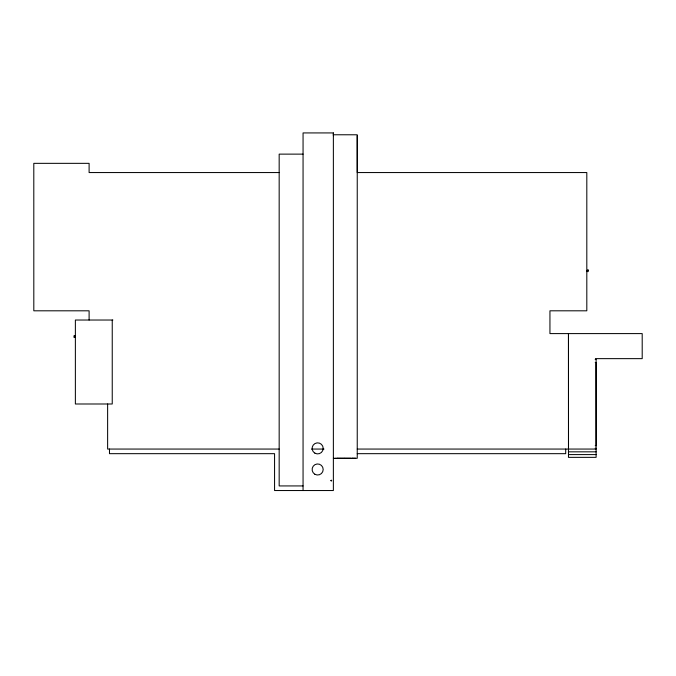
<?xml version="1.0" encoding="UTF-8"?>
<svg xmlns="http://www.w3.org/2000/svg" width="676" height="676" viewBox="0 0 676 676"><rect width="100%" height="100%" fill="white"/><g stroke="black" fill="none" stroke-linecap="round" stroke-linejoin="round"><path stroke-width="1.01" d="M333.369 135.707L333.369 132.927L303.059 132.927L303.059 490.539M333.369 458.277L357.241 458.277L357.241 134.786L333.369 134.769M595.877 359.531L595.548 358.745L595.226 359.531M595.226 448.196L595.548 448.982L595.877 448.196M595.226 445.712L595.877 445.712M357.215 135.69L357.241 172.557L586.81 172.557L586.81 310.808L549.943 310.808L549.943 333.598L642.2 333.598L642.2 358.643L596.114 358.643L596.114 457.356L568.465 457.356L568.465 333.598L568.516 449.058M303.059 154.128L279.171 154.128L279.171 485.934L303.059 485.934M279.171 172.557L89.105 172.557L89.105 163.339L33.8 163.339L33.817 310.808L89.105 310.808L89.105 320.027M586.81 270.493L587.495 270.493M586.81 271.144L587.495 271.144M112.884 320.027L75.374 320.027L75.374 403.995L112.241 403.995L112.241 320.027M74.681 336.251L75.374 336.251M74.681 336.893L75.374 336.893M596.114 445.687L596.012 362.463L595.226 362.48M279.171 449.058L107.628 449.058L107.628 403.995M311.484 449.058L323.99 449.058M357.241 449.058L596.114 449.058M568.465 451.83L596.114 451.83M357.241 453.672L565.702 453.672L565.702 449.058M568.465 454.593L596.114 454.593M335 458.412L337.037 458.412M351.072 458.412L351.714 458.412M355.627 458.277L352.72 458.277M352.576 458.277L352.086 458.277M350.861 458.277L344.464 458.277M344.287 458.277L340.332 458.277M340.003 458.277L337.839 458.277M337.679 458.277L337.206 458.277M333.369 132.927L333.369 490.539L274.566 490.539L274.566 453.672L109.478 453.672L109.478 449.058M330.936 480.509C331.493 482.267 332.305 479.267 330.936 480.509M588.188 270.037L587.495 270.037L587.495 271.6L588.188 271.6L588.188 270.037M74.681 335.786L73.988 335.786L73.988 337.358L74.681 337.358L74.681 335.786M314.898 474.273A5.526 5.526 0 0 0 323.187 469.482A5.526 5.526 0 0 0 314.898 464.691A5.526 5.526 0 0 0 314.898 474.273M314.898 453.165A5.526 5.526 0 0 0 323.187 448.374A5.526 5.526 0 0 0 314.898 443.583A5.526 5.526 0 0 0 314.898 453.165"/></g></svg>
